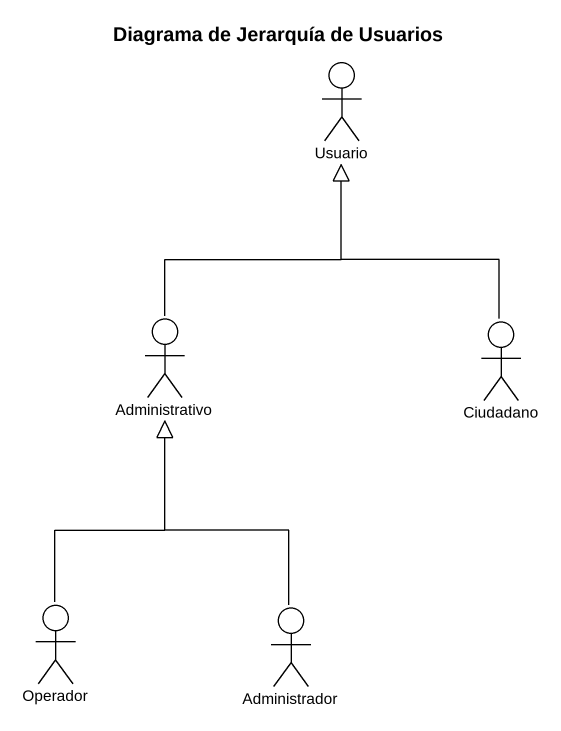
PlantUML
@startuml
title Diagrama de Jerarquía de Usuarios
actor Usuario
actor Administrativo
actor Ciudadano
actor Operador
actor Administrador
Administrativo -up-|> Usuario
Ciudadano -up-|> Usuario
Operador -up-|> Administrativo
Administrador -up-|> Administrativo
@enduml
